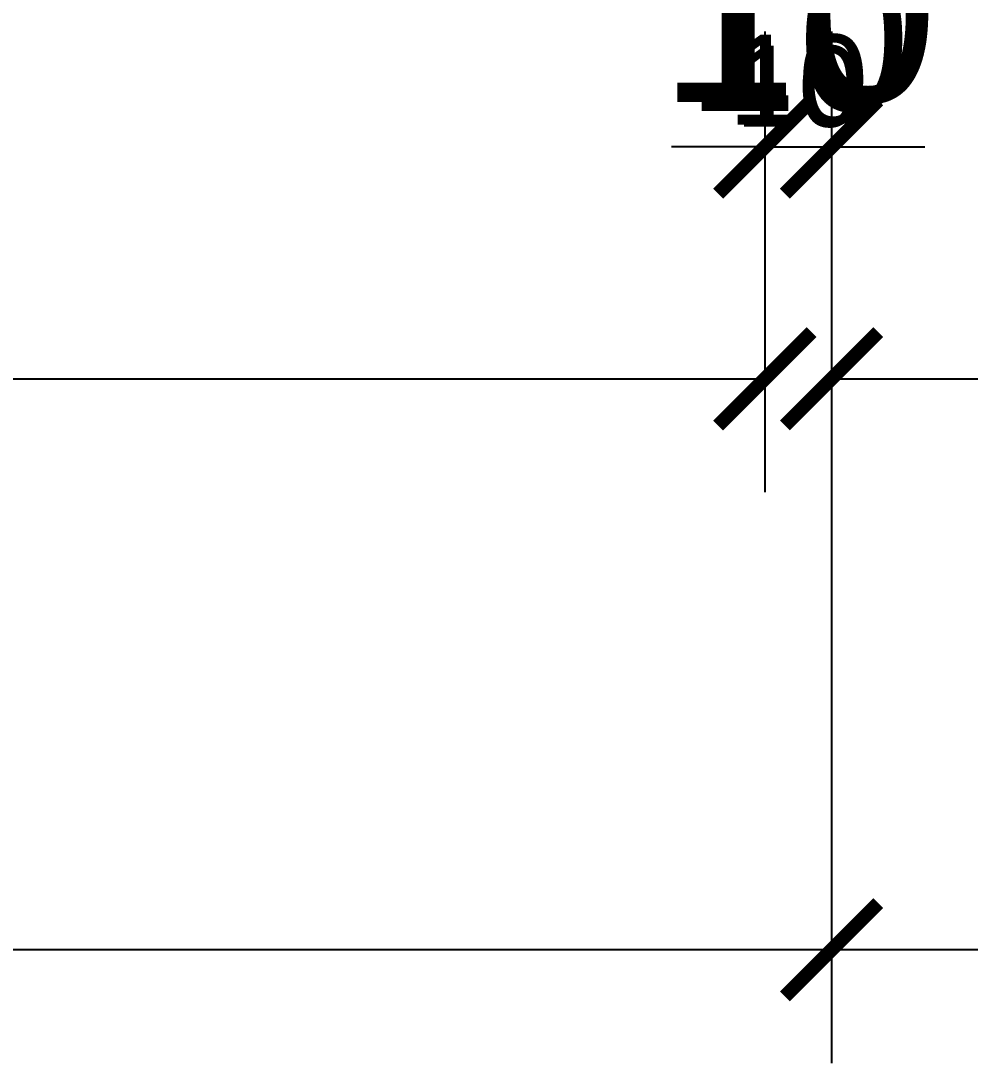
# Model space of a CAD drawing. Header units: millimetres. Extents: x -26398 to 135532, y -376633 to 43268.
# Drawn here: x 43953.5 to 44095.8, y -148138 to -147981.7 of the extents above; entities that cross this region are included whole.
import ezdxf

# ---------------------------------------------------------------- set-up
doc = ezdxf.new("R2010")
doc.units = ezdxf.units.MM
for name, color, linetype in [('0 @ 10', 7, 'Continuous'), ('0 @ 4.5', 7, 'Continuous'), ('0 @ 5', 7, 'Continuous'), ('0 @ 8', 7, 'Continuous'), ('DIM', 7, 'Continuous'), ('DIM @ 10', 7, 'Continuous'), ('DIM @ 4.5', 7, 'Continuous'), ('DIM @ 5', 7, 'Continuous'), ('DIM @ 8', 7, 'Continuous')]:
    doc.layers.add(name, color=color, linetype=linetype)
doc.styles.get("Standard").update_dxf_attribs({"font": 'arial.ttf'})
doc.dimstyles.new('SCALE dimmatbang', dxfattribs={"dimscale": 70, "dimtxt": 2.7, "dimasz": 1.4, "dimexe": 1.7, "dimexo": 0.7, "dimtad": 1, "dimtoh": 1, "dimdec": 1, "dimtxsty": 'Standard', "dimblk": 'ARCHTICK', "dimcen": 2.5, "dimclrd": 1, "dimclre": 256, "dimadec": 0, "dimazin": 0, "dimtfac": 1, "dimtdec": 1, "dimtmove": 0, "dimatfit": 3, "dimfxl": 1, "dimarcsym": 0})

# ---------------------------------------------------------------- blocks, each defined once
blk = doc.blocks.new('_ArchTick')
at = {"color": 0, "linetype": 'ByBlock', "const_width": 0.15}
blk.add_lwpolyline([(-0.5, -0.5), (0.5, 0.5)], dxfattribs=at)
blk = doc.blocks.new('*D5963')
at = {"layer": 'DEFPOINTS', "color": 0, "transparency": 16777216}
for p in [(43280, -147980.16), (44065, -147980.16), (44065, -148035.42)]:
    blk.add_point(p, dxfattribs=at)
at = {"layer": 'DIM', "lineweight": -2, "transparency": 16777216}
for p, q in [((43280, -147983.31), (43280, -148043.07)), ((44065, -147983.31), (44065, -148043.07))]:
    blk.add_line(p, q, dxfattribs=at)
at = {"layer": 'DIM', "color": 1, "lineweight": -2, "transparency": 16777216}
blk.add_line((43280, -148035.42), (44065, -148035.42), dxfattribs=at)
at = {"layer": 'DIM', "color": 1, "lineweight": -2, "transparency": 16777216, "xscale": 6.3, "yscale": 6.3, "zscale": 6.3, "rotation": 180}
blk.add_blockref('_ArchTick', (43280, -148035.42), dxfattribs=at)
at = {"layer": 'DIM', "color": 1, "lineweight": -2, "transparency": 16777216, "xscale": 6.3, "yscale": 6.3, "zscale": 6.3}
blk.add_blockref('_ArchTick', (44065, -148035.42), dxfattribs=at)
at = {"layer": 'DIM', "color": 0, "transparency": 16777216, "insert": (43672.5, -148026.4), "char_height": 12.15, "attachment_point": 5}
blk.add_mtext('785', dxfattribs=at)
blk = doc.blocks.new('*D5964')
at = {"layer": 'DEFPOINTS', "color": 0, "transparency": 16777216}
for p in [(43280, -147980.16), (44065, -147980.16), (44065, -148035.42)]:
    blk.add_point(p, dxfattribs=at)
at = {"layer": 'DIM', "lineweight": -2, "transparency": 16777216}
for p, q in [((43280, -147987.16), (43280, -148052.42)), ((44065, -147987.16), (44065, -148052.42))]:
    blk.add_line(p, q, dxfattribs=at)
at = {"layer": 'DIM', "color": 1, "lineweight": -2, "transparency": 16777216}
blk.add_line((43280, -148035.42), (44065, -148035.42), dxfattribs=at)
at = {"layer": 'DIM', "color": 1, "lineweight": -2, "transparency": 16777216, "xscale": 14, "yscale": 14, "zscale": 14, "rotation": 180}
blk.add_blockref('_ArchTick', (43280, -148035.42), dxfattribs=at)
at = {"layer": 'DIM', "color": 1, "lineweight": -2, "transparency": 16777216, "xscale": 14, "yscale": 14, "zscale": 14}
blk.add_blockref('_ArchTick', (44065, -148035.42), dxfattribs=at)
at = {"layer": 'DIM', "color": 0, "transparency": 16777216, "insert": (43672.5, -148015.38), "char_height": 27, "attachment_point": 5}
blk.add_mtext('785', dxfattribs=at)
blk = doc.blocks.new('*D5965')
at = {"layer": 'DEFPOINTS', "color": 0, "transparency": 16777216}
for p in [(43280, -147980.16), (44065, -147980.16), (44065, -148035.42)]:
    blk.add_point(p, dxfattribs=at)
at = {"layer": 'DIM', "lineweight": -2, "transparency": 16777216}
for p, q in [((43280, -147985.76), (43280, -148049.02)), ((44065, -147985.76), (44065, -148049.02))]:
    blk.add_line(p, q, dxfattribs=at)
at = {"layer": 'DIM', "color": 1, "lineweight": -2, "transparency": 16777216}
blk.add_line((43280, -148035.42), (44065, -148035.42), dxfattribs=at)
at = {"layer": 'DIM', "color": 1, "lineweight": -2, "transparency": 16777216, "xscale": 11.2, "yscale": 11.2, "zscale": 11.2, "rotation": 180}
blk.add_blockref('_ArchTick', (43280, -148035.42), dxfattribs=at)
at = {"layer": 'DIM', "color": 1, "lineweight": -2, "transparency": 16777216, "xscale": 11.2, "yscale": 11.2, "zscale": 11.2}
blk.add_blockref('_ArchTick', (44065, -148035.42), dxfattribs=at)
at = {"layer": 'DIM', "color": 0, "transparency": 16777216, "insert": (43672.5, -148019.39), "char_height": 21.6, "attachment_point": 5}
blk.add_mtext('785', dxfattribs=at)
blk = doc.blocks.new('*D5966')
at = {"layer": 'DEFPOINTS', "color": 0, "transparency": 16777216}
for p in [(43280, -147980.16), (44065, -147980.16), (44065, -148035.42)]:
    blk.add_point(p, dxfattribs=at)
at = {"layer": 'DIM', "lineweight": -2, "transparency": 16777216}
for p, q in [((43280, -147983.66), (43280, -148043.92)), ((44065, -147983.66), (44065, -148043.92))]:
    blk.add_line(p, q, dxfattribs=at)
at = {"layer": 'DIM', "color": 1, "lineweight": -2, "transparency": 16777216}
blk.add_line((43280, -148035.42), (44065, -148035.42), dxfattribs=at)
at = {"layer": 'DIM', "color": 1, "lineweight": -2, "transparency": 16777216, "xscale": 7, "yscale": 7, "zscale": 7, "rotation": 180}
blk.add_blockref('_ArchTick', (43280, -148035.42), dxfattribs=at)
at = {"layer": 'DIM', "color": 1, "lineweight": -2, "transparency": 16777216, "xscale": 7, "yscale": 7, "zscale": 7}
blk.add_blockref('_ArchTick', (44065, -148035.42), dxfattribs=at)
at = {"layer": 'DIM', "color": 0, "transparency": 16777216, "insert": (43672.5, -148025.4), "char_height": 13.5, "attachment_point": 5}
blk.add_mtext('785', dxfattribs=at)
blk = doc.blocks.new('*D5968')
at = {"lineweight": -2, "transparency": 16777216}
for p, q in [((44065, -147983.31), (44065, -148008.3)), ((44075, -147983.31), (44075, -148008.3))]:
    blk.add_line(p, q, dxfattribs=at)
at = {"color": 1, "lineweight": -2, "transparency": 16777216}
blk.add_line((44065, -148000.65), (44075, -148000.65), dxfattribs=at)
at = {"layer": 'DEFPOINTS', "color": 0, "transparency": 16777216}
for p in [(44065, -147980.16), (44075, -147980.16), (44075, -148000.65)]:
    blk.add_point(p, dxfattribs=at)
at = {"color": 1, "lineweight": -2, "transparency": 16777216, "xscale": 6.3, "yscale": 6.3, "zscale": 6.3, "rotation": 180}
blk.add_blockref('_ArchTick', (44065, -148000.65), dxfattribs=at)
at = {"color": 1, "lineweight": -2, "transparency": 16777216, "xscale": 6.3, "yscale": 6.3, "zscale": 6.3}
blk.add_blockref('_ArchTick', (44075, -148000.65), dxfattribs=at)
at = {"color": 0, "transparency": 16777216, "insert": (44070, -147991.63), "char_height": 12.15, "attachment_point": 5}
blk.add_mtext('10', dxfattribs=at)
blk = doc.blocks.new('*D5969')
at = {"lineweight": -2, "transparency": 16777216}
for p, q in [((44065, -147987.16), (44065, -148017.65)), ((44075, -147987.16), (44075, -148017.65))]:
    blk.add_line(p, q, dxfattribs=at)
at = {"color": 1, "lineweight": -2, "transparency": 16777216}
for p, q in [((44065, -148000.65), (44051, -148000.65)), ((44065, -148000.65), (44075, -148000.65)), ((44075, -148000.65), (44089, -148000.65))]:
    blk.add_line(p, q, dxfattribs=at)
at = {"layer": 'DEFPOINTS', "color": 0, "transparency": 16777216}
for p in [(44065, -147980.16), (44075, -147980.16), (44075, -148000.65)]:
    blk.add_point(p, dxfattribs=at)
at = {"color": 1, "lineweight": -2, "transparency": 16777216, "xscale": 14, "yscale": 14, "zscale": 14}
blk.add_blockref('_ArchTick', (44065, -148000.65), dxfattribs=at)
at = {"color": 1, "lineweight": -2, "transparency": 16777216, "xscale": 14, "yscale": 14, "zscale": 14, "rotation": 180}
blk.add_blockref('_ArchTick', (44075, -148000.65), dxfattribs=at)
at = {"color": 0, "transparency": 16777216, "insert": (44070, -147980.61), "char_height": 27, "attachment_point": 5}
blk.add_mtext('10', dxfattribs=at)
blk = doc.blocks.new('*D5970')
at = {"lineweight": -2, "transparency": 16777216}
for p, q in [((44065, -147985.76), (44065, -148014.25)), ((44075, -147985.76), (44075, -148014.25))]:
    blk.add_line(p, q, dxfattribs=at)
at = {"color": 1, "lineweight": -2, "transparency": 16777216}
blk.add_line((44065, -148000.65), (44075, -148000.65), dxfattribs=at)
at = {"layer": 'DEFPOINTS', "color": 0, "transparency": 16777216}
for p in [(44065, -147980.16), (44075, -147980.16), (44075, -148000.65)]:
    blk.add_point(p, dxfattribs=at)
at = {"color": 1, "lineweight": -2, "transparency": 16777216, "xscale": 11.2, "yscale": 11.2, "zscale": 11.2, "rotation": 180}
blk.add_blockref('_ArchTick', (44065, -148000.65), dxfattribs=at)
at = {"color": 1, "lineweight": -2, "transparency": 16777216, "xscale": 11.2, "yscale": 11.2, "zscale": 11.2}
blk.add_blockref('_ArchTick', (44075, -148000.65), dxfattribs=at)
at = {"color": 0, "transparency": 16777216, "insert": (44070, -147984.62), "char_height": 21.6, "attachment_point": 5}
blk.add_mtext('10', dxfattribs=at)
blk = doc.blocks.new('*D5971')
at = {"lineweight": -2, "transparency": 16777216}
for p, q in [((44065, -147983.66), (44065, -148009.15)), ((44075, -147983.66), (44075, -148009.15))]:
    blk.add_line(p, q, dxfattribs=at)
at = {"color": 1, "lineweight": -2, "transparency": 16777216}
blk.add_line((44065, -148000.65), (44075, -148000.65), dxfattribs=at)
at = {"layer": 'DEFPOINTS', "color": 0, "transparency": 16777216}
for p in [(44065, -147980.16), (44075, -147980.16), (44075, -148000.65)]:
    blk.add_point(p, dxfattribs=at)
at = {"color": 1, "lineweight": -2, "transparency": 16777216, "xscale": 7, "yscale": 7, "zscale": 7, "rotation": 180}
blk.add_blockref('_ArchTick', (44065, -148000.65), dxfattribs=at)
at = {"color": 1, "lineweight": -2, "transparency": 16777216, "xscale": 7, "yscale": 7, "zscale": 7}
blk.add_blockref('_ArchTick', (44075, -148000.65), dxfattribs=at)
at = {"color": 0, "transparency": 16777216, "insert": (44070, -147990.63), "char_height": 13.5, "attachment_point": 5}
blk.add_mtext('10', dxfattribs=at)
blk = doc.blocks.new('*D5973')
at = {"layer": 'DEFPOINTS', "color": 0, "transparency": 16777216}
for p in [(44075, -147980.16), (44655, -147980.16), (44655, -148035.42)]:
    blk.add_point(p, dxfattribs=at)
at = {"layer": 'DIM', "lineweight": -2, "transparency": 16777216}
for p, q in [((44075, -147983.31), (44075, -148043.07)), ((44655, -147983.31), (44655, -148043.07))]:
    blk.add_line(p, q, dxfattribs=at)
at = {"layer": 'DIM', "color": 1, "lineweight": -2, "transparency": 16777216}
blk.add_line((44075, -148035.42), (44655, -148035.42), dxfattribs=at)
at = {"layer": 'DIM', "color": 1, "lineweight": -2, "transparency": 16777216, "xscale": 6.3, "yscale": 6.3, "zscale": 6.3, "rotation": 180}
blk.add_blockref('_ArchTick', (44075, -148035.42), dxfattribs=at)
at = {"layer": 'DIM', "color": 1, "lineweight": -2, "transparency": 16777216, "xscale": 6.3, "yscale": 6.3, "zscale": 6.3}
blk.add_blockref('_ArchTick', (44655, -148035.42), dxfattribs=at)
at = {"layer": 'DIM', "color": 0, "transparency": 16777216, "insert": (44365, -148026.4), "char_height": 12.15, "attachment_point": 5}
blk.add_mtext('580', dxfattribs=at)
blk = doc.blocks.new('*D5974')
at = {"layer": 'DEFPOINTS', "color": 0, "transparency": 16777216}
for p in [(44075, -147980.16), (44655, -147980.16), (44655, -148035.42)]:
    blk.add_point(p, dxfattribs=at)
at = {"layer": 'DIM', "lineweight": -2, "transparency": 16777216}
for p, q in [((44075, -147987.16), (44075, -148052.42)), ((44655, -147987.16), (44655, -148052.42))]:
    blk.add_line(p, q, dxfattribs=at)
at = {"layer": 'DIM', "color": 1, "lineweight": -2, "transparency": 16777216}
blk.add_line((44075, -148035.42), (44655, -148035.42), dxfattribs=at)
at = {"layer": 'DIM', "color": 1, "lineweight": -2, "transparency": 16777216, "xscale": 14, "yscale": 14, "zscale": 14, "rotation": 180}
blk.add_blockref('_ArchTick', (44075, -148035.42), dxfattribs=at)
at = {"layer": 'DIM', "color": 1, "lineweight": -2, "transparency": 16777216, "xscale": 14, "yscale": 14, "zscale": 14}
blk.add_blockref('_ArchTick', (44655, -148035.42), dxfattribs=at)
at = {"layer": 'DIM', "color": 0, "transparency": 16777216, "insert": (44365, -148015.38), "char_height": 27, "attachment_point": 5}
blk.add_mtext('580', dxfattribs=at)
blk = doc.blocks.new('*D5975')
at = {"layer": 'DEFPOINTS', "color": 0, "transparency": 16777216}
for p in [(44075, -147980.16), (44655, -147980.16), (44655, -148035.42)]:
    blk.add_point(p, dxfattribs=at)
at = {"layer": 'DIM', "lineweight": -2, "transparency": 16777216}
for p, q in [((44075, -147985.76), (44075, -148049.02)), ((44655, -147985.76), (44655, -148049.02))]:
    blk.add_line(p, q, dxfattribs=at)
at = {"layer": 'DIM', "color": 1, "lineweight": -2, "transparency": 16777216}
blk.add_line((44075, -148035.42), (44655, -148035.42), dxfattribs=at)
at = {"layer": 'DIM', "color": 1, "lineweight": -2, "transparency": 16777216, "xscale": 11.2, "yscale": 11.2, "zscale": 11.2, "rotation": 180}
blk.add_blockref('_ArchTick', (44075, -148035.42), dxfattribs=at)
at = {"layer": 'DIM', "color": 1, "lineweight": -2, "transparency": 16777216, "xscale": 11.2, "yscale": 11.2, "zscale": 11.2}
blk.add_blockref('_ArchTick', (44655, -148035.42), dxfattribs=at)
at = {"layer": 'DIM', "color": 0, "transparency": 16777216, "insert": (44365, -148019.39), "char_height": 21.6, "attachment_point": 5}
blk.add_mtext('580', dxfattribs=at)
blk = doc.blocks.new('*D5976')
at = {"layer": 'DEFPOINTS', "color": 0, "transparency": 16777216}
for p in [(44075, -147980.16), (44655, -147980.16), (44655, -148035.42)]:
    blk.add_point(p, dxfattribs=at)
at = {"layer": 'DIM', "lineweight": -2, "transparency": 16777216}
for p, q in [((44075, -147983.66), (44075, -148043.92)), ((44655, -147983.66), (44655, -148043.92))]:
    blk.add_line(p, q, dxfattribs=at)
at = {"layer": 'DIM', "color": 1, "lineweight": -2, "transparency": 16777216}
blk.add_line((44075, -148035.42), (44655, -148035.42), dxfattribs=at)
at = {"layer": 'DIM', "color": 1, "lineweight": -2, "transparency": 16777216, "xscale": 7, "yscale": 7, "zscale": 7, "rotation": 180}
blk.add_blockref('_ArchTick', (44075, -148035.42), dxfattribs=at)
at = {"layer": 'DIM', "color": 1, "lineweight": -2, "transparency": 16777216, "xscale": 7, "yscale": 7, "zscale": 7}
blk.add_blockref('_ArchTick', (44655, -148035.42), dxfattribs=at)
at = {"layer": 'DIM', "color": 0, "transparency": 16777216, "insert": (44365, -148025.4), "char_height": 13.5, "attachment_point": 5}
blk.add_mtext('580', dxfattribs=at)
blk = doc.blocks.new('*D5983')
at = {"layer": 'DEFPOINTS', "color": 0, "transparency": 16777216}
for p in [(44075, -147980.16), (44675, -147980.16), (44075, -148121.04)]:
    blk.add_point(p, dxfattribs=at)
at = {"layer": 'DIM', "lineweight": -2, "transparency": 16777216}
for p, q in [((44075, -147983.31), (44075, -148128.69)), ((44675, -147983.31), (44675, -148128.69))]:
    blk.add_line(p, q, dxfattribs=at)
at = {"layer": 'DIM', "color": 1, "lineweight": -2, "transparency": 16777216}
blk.add_line((44675, -148121.04), (44075, -148121.04), dxfattribs=at)
at = {"layer": 'DIM', "color": 1, "lineweight": -2, "transparency": 16777216, "xscale": 6.3, "yscale": 6.3, "zscale": 6.3, "rotation": 180}
blk.add_blockref('_ArchTick', (44075, -148121.04), dxfattribs=at)
at = {"layer": 'DIM', "color": 1, "lineweight": -2, "transparency": 16777216, "xscale": 6.3, "yscale": 6.3, "zscale": 6.3}
blk.add_blockref('_ArchTick', (44675, -148121.04), dxfattribs=at)
at = {"layer": 'DIM', "color": 0, "transparency": 16777216, "insert": (44375, -148112.03), "char_height": 12.15, "attachment_point": 5}
blk.add_mtext('600', dxfattribs=at)
blk = doc.blocks.new('*D5984')
at = {"layer": 'DEFPOINTS', "color": 0, "transparency": 16777216}
for p in [(44075, -147980.16), (44675, -147980.16), (44075, -148121.04)]:
    blk.add_point(p, dxfattribs=at)
at = {"layer": 'DIM', "lineweight": -2, "transparency": 16777216}
for p, q in [((44075, -147987.16), (44075, -148138.04)), ((44675, -147987.16), (44675, -148138.04))]:
    blk.add_line(p, q, dxfattribs=at)
at = {"layer": 'DIM', "color": 1, "lineweight": -2, "transparency": 16777216}
blk.add_line((44675, -148121.04), (44075, -148121.04), dxfattribs=at)
at = {"layer": 'DIM', "color": 1, "lineweight": -2, "transparency": 16777216, "xscale": 14, "yscale": 14, "zscale": 14, "rotation": 180}
blk.add_blockref('_ArchTick', (44075, -148121.04), dxfattribs=at)
at = {"layer": 'DIM', "color": 1, "lineweight": -2, "transparency": 16777216, "xscale": 14, "yscale": 14, "zscale": 14}
blk.add_blockref('_ArchTick', (44675, -148121.04), dxfattribs=at)
at = {"layer": 'DIM', "color": 0, "transparency": 16777216, "insert": (44375, -148101.01), "char_height": 27, "attachment_point": 5}
blk.add_mtext('600', dxfattribs=at)
blk = doc.blocks.new('*D5985')
at = {"layer": 'DEFPOINTS', "color": 0, "transparency": 16777216}
for p in [(44075, -147980.16), (44675, -147980.16), (44075, -148121.04)]:
    blk.add_point(p, dxfattribs=at)
at = {"layer": 'DIM', "lineweight": -2, "transparency": 16777216}
for p, q in [((44075, -147985.76), (44075, -148134.64)), ((44675, -147985.76), (44675, -148134.64))]:
    blk.add_line(p, q, dxfattribs=at)
at = {"layer": 'DIM', "color": 1, "lineweight": -2, "transparency": 16777216}
blk.add_line((44675, -148121.04), (44075, -148121.04), dxfattribs=at)
at = {"layer": 'DIM', "color": 1, "lineweight": -2, "transparency": 16777216, "xscale": 11.2, "yscale": 11.2, "zscale": 11.2, "rotation": 180}
blk.add_blockref('_ArchTick', (44075, -148121.04), dxfattribs=at)
at = {"layer": 'DIM', "color": 1, "lineweight": -2, "transparency": 16777216, "xscale": 11.2, "yscale": 11.2, "zscale": 11.2}
blk.add_blockref('_ArchTick', (44675, -148121.04), dxfattribs=at)
at = {"layer": 'DIM', "color": 0, "transparency": 16777216, "insert": (44375, -148105.01), "char_height": 21.6, "attachment_point": 5}
blk.add_mtext('600', dxfattribs=at)
blk = doc.blocks.new('*D5986')
at = {"layer": 'DEFPOINTS', "color": 0, "transparency": 16777216}
for p in [(44075, -147980.16), (44675, -147980.16), (44075, -148121.04)]:
    blk.add_point(p, dxfattribs=at)
at = {"layer": 'DIM', "lineweight": -2, "transparency": 16777216}
for p, q in [((44075, -147983.66), (44075, -148129.54)), ((44675, -147983.66), (44675, -148129.54))]:
    blk.add_line(p, q, dxfattribs=at)
at = {"layer": 'DIM', "color": 1, "lineweight": -2, "transparency": 16777216}
blk.add_line((44675, -148121.04), (44075, -148121.04), dxfattribs=at)
at = {"layer": 'DIM', "color": 1, "lineweight": -2, "transparency": 16777216, "xscale": 7, "yscale": 7, "zscale": 7, "rotation": 180}
blk.add_blockref('_ArchTick', (44075, -148121.04), dxfattribs=at)
at = {"layer": 'DIM', "color": 1, "lineweight": -2, "transparency": 16777216, "xscale": 7, "yscale": 7, "zscale": 7}
blk.add_blockref('_ArchTick', (44675, -148121.04), dxfattribs=at)
at = {"layer": 'DIM', "color": 0, "transparency": 16777216, "insert": (44375, -148111.02), "char_height": 13.5, "attachment_point": 5}
blk.add_mtext('600', dxfattribs=at)
blk = doc.blocks.new('*D5988')
at = {"layer": 'DEFPOINTS', "color": 0, "transparency": 16777216}
for p in [(43275, -147980.16), (44075, -147980.16), (43275, -148121.04)]:
    blk.add_point(p, dxfattribs=at)
at = {"layer": 'DIM', "lineweight": -2, "transparency": 16777216}
for p, q in [((43275, -147983.31), (43275, -148128.69)), ((44075, -147983.31), (44075, -148128.69))]:
    blk.add_line(p, q, dxfattribs=at)
at = {"layer": 'DIM', "color": 1, "lineweight": -2, "transparency": 16777216}
blk.add_line((44075, -148121.04), (43275, -148121.04), dxfattribs=at)
at = {"layer": 'DIM', "color": 1, "lineweight": -2, "transparency": 16777216, "xscale": 6.3, "yscale": 6.3, "zscale": 6.3, "rotation": 180}
blk.add_blockref('_ArchTick', (43275, -148121.04), dxfattribs=at)
at = {"layer": 'DIM', "color": 1, "lineweight": -2, "transparency": 16777216, "xscale": 6.3, "yscale": 6.3, "zscale": 6.3}
blk.add_blockref('_ArchTick', (44075, -148121.04), dxfattribs=at)
at = {"layer": 'DIM', "color": 0, "transparency": 16777216, "insert": (43675, -148112.03), "char_height": 12.15, "attachment_point": 5}
blk.add_mtext('800', dxfattribs=at)
blk = doc.blocks.new('*D5989')
at = {"layer": 'DEFPOINTS', "color": 0, "transparency": 16777216}
for p in [(43275, -147980.16), (44075, -147980.16), (43275, -148121.04)]:
    blk.add_point(p, dxfattribs=at)
at = {"layer": 'DIM', "lineweight": -2, "transparency": 16777216}
for p, q in [((43275, -147987.16), (43275, -148138.04)), ((44075, -147987.16), (44075, -148138.04))]:
    blk.add_line(p, q, dxfattribs=at)
at = {"layer": 'DIM', "color": 1, "lineweight": -2, "transparency": 16777216}
blk.add_line((44075, -148121.04), (43275, -148121.04), dxfattribs=at)
at = {"layer": 'DIM', "color": 1, "lineweight": -2, "transparency": 16777216, "xscale": 14, "yscale": 14, "zscale": 14, "rotation": 180}
blk.add_blockref('_ArchTick', (43275, -148121.04), dxfattribs=at)
at = {"layer": 'DIM', "color": 1, "lineweight": -2, "transparency": 16777216, "xscale": 14, "yscale": 14, "zscale": 14}
blk.add_blockref('_ArchTick', (44075, -148121.04), dxfattribs=at)
at = {"layer": 'DIM', "color": 0, "transparency": 16777216, "insert": (43675, -148101.01), "char_height": 27, "attachment_point": 5}
blk.add_mtext('800', dxfattribs=at)
blk = doc.blocks.new('*D5990')
at = {"layer": 'DEFPOINTS', "color": 0, "transparency": 16777216}
for p in [(43275, -147980.16), (44075, -147980.16), (43275, -148121.04)]:
    blk.add_point(p, dxfattribs=at)
at = {"layer": 'DIM', "lineweight": -2, "transparency": 16777216}
for p, q in [((43275, -147985.76), (43275, -148134.64)), ((44075, -147985.76), (44075, -148134.64))]:
    blk.add_line(p, q, dxfattribs=at)
at = {"layer": 'DIM', "color": 1, "lineweight": -2, "transparency": 16777216}
blk.add_line((44075, -148121.04), (43275, -148121.04), dxfattribs=at)
at = {"layer": 'DIM', "color": 1, "lineweight": -2, "transparency": 16777216, "xscale": 11.2, "yscale": 11.2, "zscale": 11.2, "rotation": 180}
blk.add_blockref('_ArchTick', (43275, -148121.04), dxfattribs=at)
at = {"layer": 'DIM', "color": 1, "lineweight": -2, "transparency": 16777216, "xscale": 11.2, "yscale": 11.2, "zscale": 11.2}
blk.add_blockref('_ArchTick', (44075, -148121.04), dxfattribs=at)
at = {"layer": 'DIM', "color": 0, "transparency": 16777216, "insert": (43675, -148105.01), "char_height": 21.6, "attachment_point": 5}
blk.add_mtext('800', dxfattribs=at)
blk = doc.blocks.new('*D5991')
at = {"layer": 'DEFPOINTS', "color": 0, "transparency": 16777216}
for p in [(43275, -147980.16), (44075, -147980.16), (43275, -148121.04)]:
    blk.add_point(p, dxfattribs=at)
at = {"layer": 'DIM', "lineweight": -2, "transparency": 16777216}
for p, q in [((43275, -147983.66), (43275, -148129.54)), ((44075, -147983.66), (44075, -148129.54))]:
    blk.add_line(p, q, dxfattribs=at)
at = {"layer": 'DIM', "color": 1, "lineweight": -2, "transparency": 16777216}
blk.add_line((44075, -148121.04), (43275, -148121.04), dxfattribs=at)
at = {"layer": 'DIM', "color": 1, "lineweight": -2, "transparency": 16777216, "xscale": 7, "yscale": 7, "zscale": 7, "rotation": 180}
blk.add_blockref('_ArchTick', (43275, -148121.04), dxfattribs=at)
at = {"layer": 'DIM', "color": 1, "lineweight": -2, "transparency": 16777216, "xscale": 7, "yscale": 7, "zscale": 7}
blk.add_blockref('_ArchTick', (44075, -148121.04), dxfattribs=at)
at = {"layer": 'DIM', "color": 0, "transparency": 16777216, "insert": (43675, -148111.02), "char_height": 13.5, "attachment_point": 5}
blk.add_mtext('800', dxfattribs=at)
blk = doc.blocks.new('*U8894')
at = {"layer": 'DIM @ 10'}
dim = blk.add_linear_dim(base=(44065, -148035.42), p1=(43280, -147980.16), p2=(44065, -147980.16), angle=180, dimstyle='SCALE dimmatbang', override={"dimscale": 10, "dimtix": 0, "dimtofl": 1, "dimtmove": 0, "dimatfit": 3}, dxfattribs=at)
dim.commit()
dim.dimension.update_dxf_attribs({"geometry": '*D5964', "text_midpoint": (43672.5, -148015.38)})
at = {"layer": 'DIM @ 4.5'}
dim = blk.add_linear_dim(base=(44065, -148035.42), p1=(43280, -147980.16), p2=(44065, -147980.16), angle=180, dimstyle='SCALE dimmatbang', override={"dimscale": 4.5, "dimtix": 0, "dimtofl": 1, "dimtmove": 0, "dimatfit": 3}, dxfattribs=at)
dim.commit()
dim.dimension.update_dxf_attribs({"geometry": '*D5963', "text_midpoint": (43672.5, -148026.4)})
at = {"layer": 'DIM @ 5'}
dim = blk.add_linear_dim(base=(44065, -148035.42), p1=(43280, -147980.16), p2=(44065, -147980.16), angle=180, dimstyle='SCALE dimmatbang', override={"dimscale": 5, "dimtix": 0, "dimtofl": 1, "dimtmove": 0, "dimatfit": 3}, dxfattribs=at)
dim.commit()
dim.dimension.update_dxf_attribs({"geometry": '*D5966', "text_midpoint": (43672.5, -148025.4)})
at = {"layer": 'DIM @ 8'}
dim = blk.add_linear_dim(base=(44065, -148035.42), p1=(43280, -147980.16), p2=(44065, -147980.16), angle=180, dimstyle='SCALE dimmatbang', override={"dimscale": 8, "dimtix": 0, "dimtofl": 1, "dimtmove": 0, "dimatfit": 3}, dxfattribs=at)
dim.commit()
dim.dimension.update_dxf_attribs({"geometry": '*D5965', "text_midpoint": (43672.5, -148019.39)})
blk = doc.blocks.new('*U8895')
at = {"layer": '0 @ 10'}
dim = blk.add_linear_dim(base=(44075, -148000.65), p1=(44065, -147980.16), p2=(44075, -147980.16), angle=180, dimstyle='SCALE dimmatbang', override={"dimscale": 10, "dimtix": 0, "dimtofl": 1, "dimtmove": 0, "dimatfit": 3}, dxfattribs=at)
dim.commit()
dim.dimension.update_dxf_attribs({"geometry": '*D5969', "text_midpoint": (44070, -148000.65), "dimtype": 128})
at = {"layer": '0 @ 4.5'}
dim = blk.add_linear_dim(base=(44075, -148000.65), p1=(44065, -147980.16), p2=(44075, -147980.16), angle=180, dimstyle='SCALE dimmatbang', override={"dimscale": 4.5, "dimtix": 0, "dimtofl": 1, "dimtmove": 0, "dimatfit": 3}, dxfattribs=at)
dim.commit()
dim.dimension.update_dxf_attribs({"geometry": '*D5968', "text_midpoint": (44070, -148000.65), "dimtype": 128})
at = {"layer": '0 @ 5'}
dim = blk.add_linear_dim(base=(44075, -148000.65), p1=(44065, -147980.16), p2=(44075, -147980.16), angle=180, dimstyle='SCALE dimmatbang', override={"dimscale": 5, "dimtix": 0, "dimtofl": 1, "dimtmove": 0, "dimatfit": 3}, dxfattribs=at)
dim.commit()
dim.dimension.update_dxf_attribs({"geometry": '*D5971', "text_midpoint": (44070, -148000.65), "dimtype": 128})
at = {"layer": '0 @ 8'}
dim = blk.add_linear_dim(base=(44075, -148000.65), p1=(44065, -147980.16), p2=(44075, -147980.16), angle=180, dimstyle='SCALE dimmatbang', override={"dimscale": 8, "dimtix": 0, "dimtofl": 1, "dimtmove": 0, "dimatfit": 3}, dxfattribs=at)
dim.commit()
dim.dimension.update_dxf_attribs({"geometry": '*D5970', "text_midpoint": (44070, -148000.65), "dimtype": 128})
blk = doc.blocks.new('*U8896')
at = {"layer": 'DIM @ 10'}
dim = blk.add_linear_dim(base=(44655, -148035.42), p1=(44075, -147980.16), p2=(44655, -147980.16), angle=180, dimstyle='SCALE dimmatbang', override={"dimscale": 10, "dimtix": 0, "dimtofl": 1, "dimtmove": 0, "dimatfit": 3}, dxfattribs=at)
dim.commit()
dim.dimension.update_dxf_attribs({"geometry": '*D5974', "text_midpoint": (44365, -148015.38)})
at = {"layer": 'DIM @ 4.5'}
dim = blk.add_linear_dim(base=(44655, -148035.42), p1=(44075, -147980.16), p2=(44655, -147980.16), angle=180, dimstyle='SCALE dimmatbang', override={"dimscale": 4.5, "dimtix": 0, "dimtofl": 1, "dimtmove": 0, "dimatfit": 3}, dxfattribs=at)
dim.commit()
dim.dimension.update_dxf_attribs({"geometry": '*D5973', "text_midpoint": (44365, -148026.4)})
at = {"layer": 'DIM @ 5'}
dim = blk.add_linear_dim(base=(44655, -148035.42), p1=(44075, -147980.16), p2=(44655, -147980.16), angle=180, dimstyle='SCALE dimmatbang', override={"dimscale": 5, "dimtix": 0, "dimtofl": 1, "dimtmove": 0, "dimatfit": 3}, dxfattribs=at)
dim.commit()
dim.dimension.update_dxf_attribs({"geometry": '*D5976', "text_midpoint": (44365, -148025.4)})
at = {"layer": 'DIM @ 8'}
dim = blk.add_linear_dim(base=(44655, -148035.42), p1=(44075, -147980.16), p2=(44655, -147980.16), angle=180, dimstyle='SCALE dimmatbang', override={"dimscale": 8, "dimtix": 0, "dimtofl": 1, "dimtmove": 0, "dimatfit": 3}, dxfattribs=at)
dim.commit()
dim.dimension.update_dxf_attribs({"geometry": '*D5975', "text_midpoint": (44365, -148019.39)})
blk = doc.blocks.new('*U8898')
at = {"layer": 'DIM @ 10'}
dim = blk.add_linear_dim(base=(44075, -148121.04), p1=(44675, -147980.16), p2=(44075, -147980.16), angle=180, dimstyle='SCALE dimmatbang', override={"dimscale": 10, "dimtix": 0, "dimtofl": 1, "dimtmove": 0, "dimatfit": 3}, dxfattribs=at)
dim.commit()
dim.dimension.update_dxf_attribs({"geometry": '*D5984', "text_midpoint": (44375, -148101.01)})
at = {"layer": 'DIM @ 4.5'}
dim = blk.add_linear_dim(base=(44075, -148121.04), p1=(44675, -147980.16), p2=(44075, -147980.16), angle=180, dimstyle='SCALE dimmatbang', override={"dimscale": 4.5, "dimtix": 0, "dimtofl": 1, "dimtmove": 0, "dimatfit": 3}, dxfattribs=at)
dim.commit()
dim.dimension.update_dxf_attribs({"geometry": '*D5983', "text_midpoint": (44375, -148112.03)})
at = {"layer": 'DIM @ 5'}
dim = blk.add_linear_dim(base=(44075, -148121.04), p1=(44675, -147980.16), p2=(44075, -147980.16), angle=180, dimstyle='SCALE dimmatbang', override={"dimscale": 5, "dimtix": 0, "dimtofl": 1, "dimtmove": 0, "dimatfit": 3}, dxfattribs=at)
dim.commit()
dim.dimension.update_dxf_attribs({"geometry": '*D5986', "text_midpoint": (44375, -148111.02)})
at = {"layer": 'DIM @ 8'}
dim = blk.add_linear_dim(base=(44075, -148121.04), p1=(44675, -147980.16), p2=(44075, -147980.16), angle=180, dimstyle='SCALE dimmatbang', override={"dimscale": 8, "dimtix": 0, "dimtofl": 1, "dimtmove": 0, "dimatfit": 3}, dxfattribs=at)
dim.commit()
dim.dimension.update_dxf_attribs({"geometry": '*D5985', "text_midpoint": (44375, -148105.01)})
blk = doc.blocks.new('*U8899')
at = {"layer": 'DIM @ 10'}
dim = blk.add_linear_dim(base=(43275, -148121.04), p1=(44075, -147980.16), p2=(43275, -147980.16), angle=180, dimstyle='SCALE dimmatbang', override={"dimscale": 10, "dimtix": 0, "dimtofl": 1, "dimtmove": 0, "dimatfit": 3}, dxfattribs=at)
dim.commit()
dim.dimension.update_dxf_attribs({"geometry": '*D5989', "text_midpoint": (43675, -148101.01)})
at = {"layer": 'DIM @ 4.5'}
dim = blk.add_linear_dim(base=(43275, -148121.04), p1=(44075, -147980.16), p2=(43275, -147980.16), angle=180, dimstyle='SCALE dimmatbang', override={"dimscale": 4.5, "dimtix": 0, "dimtofl": 1, "dimtmove": 0, "dimatfit": 3}, dxfattribs=at)
dim.commit()
dim.dimension.update_dxf_attribs({"geometry": '*D5988', "text_midpoint": (43675, -148112.03)})
at = {"layer": 'DIM @ 5'}
dim = blk.add_linear_dim(base=(43275, -148121.04), p1=(44075, -147980.16), p2=(43275, -147980.16), angle=180, dimstyle='SCALE dimmatbang', override={"dimscale": 5, "dimtix": 0, "dimtofl": 1, "dimtmove": 0, "dimatfit": 3}, dxfattribs=at)
dim.commit()
dim.dimension.update_dxf_attribs({"geometry": '*D5991', "text_midpoint": (43675, -148111.02)})
at = {"layer": 'DIM @ 8'}
dim = blk.add_linear_dim(base=(43275, -148121.04), p1=(44075, -147980.16), p2=(43275, -147980.16), angle=180, dimstyle='SCALE dimmatbang', override={"dimscale": 8, "dimtix": 0, "dimtofl": 1, "dimtmove": 0, "dimatfit": 3}, dxfattribs=at)
dim.commit()
dim.dimension.update_dxf_attribs({"geometry": '*D5990', "text_midpoint": (43675, -148105.01)})

msp = doc.modelspace()

# ---------------------------------------------------------------- block references
msp.add_blockref('*U8895', (0, 0))
at = {"layer": 'DIM'}
for name in ['*U8899', '*U8894', '*U8896', '*U8898']:
    msp.add_blockref(name, (0, 0), dxfattribs=at)

doc.saveas('drawing.dxf')
